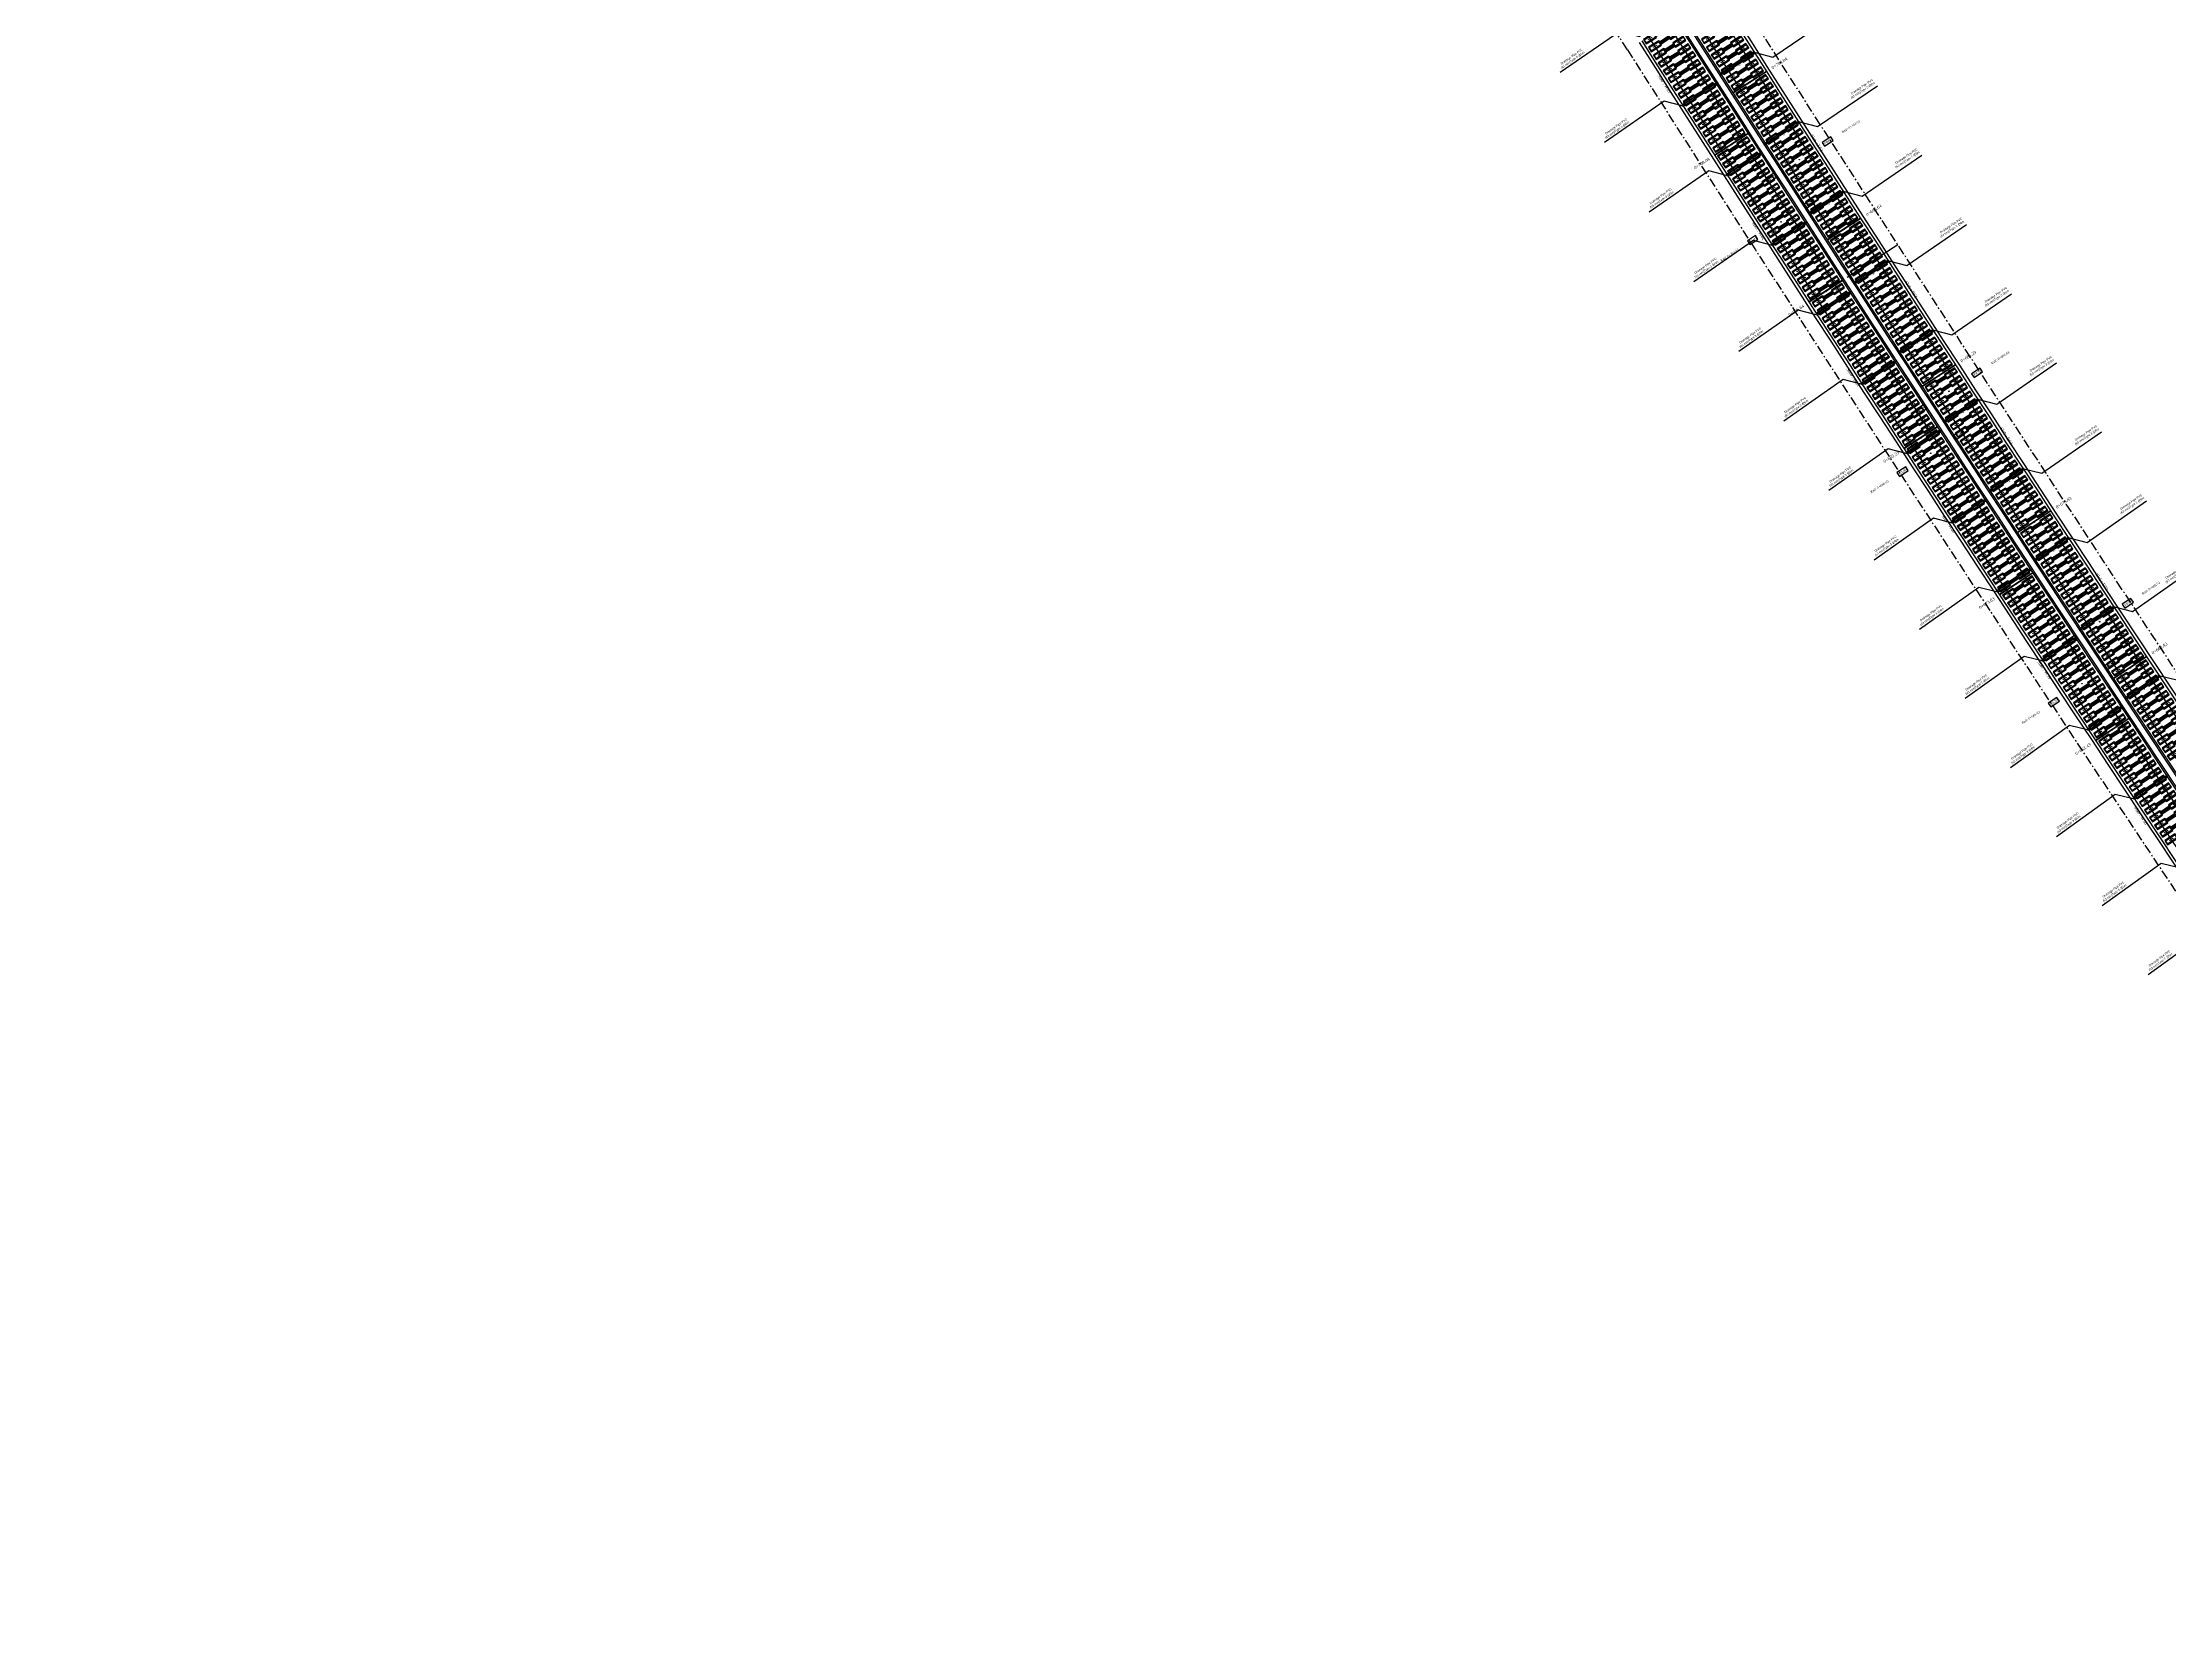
# Model space of a CAD drawing. Header units: metres. Extents: x 0 to 564365, y 0 to 3594889.
# Drawn here: x 563731 to 563869.9, y 3593734.3 to 3593838.2 of the extents above; entities that cross this region are included whole.
import ezdxf
from ezdxf.enums import TextEntityAlignment as Align

# ---------------------------------------------------------------- set-up
doc = ezdxf.new("R2010")
doc.units = ezdxf.units.M
doc.linetypes.add('ACAD_ISO10W100', pattern=[18, 12, -3, 0, -3])
doc.linetypes.add('DASHED2', pattern=[0.375, 0.25, -0.125])
for name, color, linetype in [('2d', 2, 'Continuous'), ('_flg-all slab', 7, 'Continuous'), ('_flg-Bar Divar', 11, 'ACAD_ISO10W100'), ('_flg-Por Konande-Devar', 230, 'Continuous'), ('_flg-por Konande-Vasat', 170, 'Continuous'), ('AG_JOOSH', 7, 'Continuous'), ('AG_Print', 7, 'Continuous'), ('AG_Slab', 7, 'Continuous'), ('C-ROAD-STAN-MAJR', 11, 'Continuous'), ('E Pipe', 5, 'Continuous'), ('Km_Rail', 7, 'Continuous'), ('Km_Slab', 7, 'Continuous'), ('Number_Slab', 7, 'Continuous'), ('Rail', 1, 'Continuous'), ('Rail_Gap', 7, 'Continuous'), ('Travers', 7, 'Continuous')]:
    doc.layers.add(name, color=color, linetype=linetype)
doc.styles.add('ND', font='nashkh.shx', dxfattribs={"height": 3})
doc.styles.get("Standard").update_dxf_attribs({"font": 'romantic.ttf'})

# ---------------------------------------------------------------- blocks, each defined once
blk = doc.blocks.new('AG_slab')
at = {"layer": 'AG_Slab', "color": 1}
for p, q in [((1.3, 0.015), (-1.3, 0.015)), ((1.3, -0.015), (-1.3, -0.015))]:
    blk.add_line(p, q, dxfattribs=at)
at = {"layer": 'AG_Slab', "color": 5}
for p, q in [((-1.3, -0.015), (-1.3, 0.015)), ((1.3, 0.015), (1.3, -0.015))]:
    blk.add_line(p, q, dxfattribs=at)
at = {"layer": 'AG_Slab', "color": 2, "linetype": 'DASHED2'}
blk.add_line((1.3, 0), (-1.3, 0), dxfattribs=at)
at = {"layer": 'AG_Slab', "color": 7}
blk.add_circle((0, 0), 0.03, dxfattribs=at)
blk = doc.blocks.new('AG_Joosh')
at = {"layer": 'AG_JOOSH', "color": 2}
for p, q in [((-0.701, 0.005), (-0.801, 0.005)), ((0.701, 0.005), (0.801, 0.005)), ((-0.701, -0.005), (-0.801, -0.005)), ((0.701, -0.005), (0.801, -0.005))]:
    blk.add_line(p, q, dxfattribs=at)
at = {"layer": 'AG_JOOSH', "color": 7}
blk.add_circle((0, 0), 0.0155, dxfattribs=at)
blk = doc.blocks.new('AG_tttt', base_point=(-0.75, 0))
at = {"layer": 'Travers', "color": 3}
blk.add_lwpolyline([(-0.35, 0.17), (-1.15, 0.17), (-1.15, -0.17), (-0.35, -0.17), (-0.35, 0.17), (-0.38, 0.11), (-1.13, 0.11), (-1.15, 0.17), (-1.13, 0.11), (-1.13, -0.11), (-1.15, -0.17), (-1.13, -0.11), (-0.38, -0.11), (-0.35, -0.17), (-0.38, -0.11), (-0.38, 0.11), (-0.35, 0.17), (-0.35, 0.09), (0.35, 0.09), (0.35, 0.05), (-0.35, 0.05), (-0.35, 0), (0.35, 0), (0.35, -0.05), (-0.35, -0.05), (-0.35, -0.09), (0.35, -0.09), (0.35, -0.17), (1.15, -0.17), (1.15, 0.17), (0.35, 0.17), (0.35, -0.17), (0.38, -0.11), (0.38, 0.11), (0.35, 0.17), (0.38, 0.11), (1.13, 0.11), (1.15, 0.17), (1.13, 0.11), (1.13, -0.11), (1.15, -0.17), (1.13, -0.11), (0.38, -0.11)], dxfattribs=at)
for centre in [(-0.86, 0), (-0.65, 0), (0.65, 0), (0.86, 0)]:
    blk.add_circle(centre, 0.015, dxfattribs=at)
at = {"layer": 'Travers', "color": 7}
blk.add_circle((0, 0), 0.02, dxfattribs=at)
blk = doc.blocks.new('Drainage Pipe E')
at = {"color": 30, "true_color": 0xf26722}
for p, q in [((-0.87, 0.07), (0.85, 0.07)), ((-0.87, 0.07), (0.85, 0.07)), ((0.85, 0.07), (0.52, 0.12)), ((0.52, 0.12), (0.52, 0.07)), ((0.85, 0.07), (0.52, 0.12)), ((0.52, 0.12), (0.52, 0.07))]:
    blk.add_line(p, q, dxfattribs=at)
at = {"layer": '2d', "flags": 128}
blk.add_lwpolyline([(-1.35, 0), (-2.17, 0.89), (-6.92, 0.76)], dxfattribs=at)
at = {"layer": 'E Pipe', "color": 4}
for p, q in [((-1.3, 0.05), (1.29, 0.05)), ((-1.3, 0.05), (1.29, 0.05)), ((-1.31, -0.05), (1.3, -0.05)), ((-1.3, -0.06), (1.29, -0.05))]:
    blk.add_line(p, q, dxfattribs=at)
for centre in [(-1.29, 0), (-1.29, 0), (1.29, 0), (1.29, 0)]:
    blk.add_circle(centre, 0.0546, dxfattribs=at)
at = {"color": 30, "true_color": 0xf26722, "insert": (-0.16, 0.2), "char_height": 0.0993, "attachment_point": 1, "rotation": 0.0181}
blk.add_mtext_dynamic_manual_height_columns('2%', width=1.0082, gutter_width=1, heights=[0], dxfattribs=at)
at = {"layer": '2d', "insert": (-6.89, 0.17), "char_height": 0.141, "width": 2.1135, "attachment_point": 3, "rotation": 180.6503, "style": 'ND'}
blk.add_mtext('{\\f@Arial Unicode MS|b0|i0|c0|p34;Drainage Pipe PVC\\P(63 mm)Type 3 @6m}', dxfattribs=at)
blk = doc.blocks.new('_N-drainage pipe')
at = {"layer": '2d', "flags": 128}
blk.add_lwpolyline([(570000.68, 3594952.86), (569999.69, 3594952.17), (569999.2, 3594947.46)], dxfattribs=at)
at = {"layer": 'E Pipe', "color": 4}
for p, q in [((570000.74, 3594952.9), (570001.09, 3594955.47)), ((570000.74, 3594952.91), (570001.09, 3594955.46))]:
    blk.add_line(p, q, dxfattribs=at)
blk.add_lwpolyline([(570000.64, 3594952.92), (570000.98, 3594955.47)], close=True, dxfattribs=at)
for centre in [(570001.03, 3594955.47), (570001.03, 3594955.47), (570000.69, 3594952.92), (570000.69, 3594952.92)]:
    blk.add_circle(centre, 0.0544, dxfattribs=at)
at = {"layer": '2d', "insert": (569998.9, 3594949.57), "char_height": 0.1405, "width": 2.1055, "attachment_point": 3, "rotation": 84.2858, "style": 'ND'}
blk.add_mtext('{\\f@Arial Unicode MS|b0|i0|c0|p34;Drainage Pipe PVC\\P(63 mm)Type 3 @6m}', dxfattribs=at)

msp = doc.modelspace()

# ---------------------------------------------------------------- linework, layer by layer
at = {"color": 3}
msp.add_line((563848.881, 3593822.824, 1550.379), (563852.188, 3593824.96, 1556.206), dxfattribs=at)
msp.add_line((563848.881, 3593822.824, 1550.379), (563852.188, 3593824.96, 1556.206), dxfattribs=at)
at = {"layer": '_flg-all slab', "linetype": 'Continuous', "lineweight": -3}
for radius in [2997.1, 3000.3, 2999.7, 3002.9]:
    msp.add_arc((566369.339, 3595449.748), radius, 212.455293, 214.822778, dxfattribs=at)
at = {"layer": '_flg-Bar Divar', "lineweight": -3, "ltscale": 0.05}
for p, q in [((563834.533, 3593837.677), (563314.131, 3594655.952)), ((563847.119, 3593832.808, 1556.206), (563842.219, 3593840.484, 1556.206)), ((563856.929, 3593817.622, 1556.206), (563847.119, 3593832.808, 1556.206)), ((563861.876, 3593810.027, 1556.206), (563856.929, 3593817.622, 1556.206)), ((563866.814, 3593802.476, 1556.206), (563861.876, 3593810.027, 1556.206)), ((563871.812, 3593794.891, 1556.206), (563866.814, 3593802.476, 1556.206))]:
    msp.add_line(p, q, dxfattribs=at)
msp.add_arc((566369.339, 3595449.748), 3004, 212.455293, 214.822778, dxfattribs=at)
at = {"layer": '_flg-Por Konande-Devar', "linetype": 'Continuous', "lineweight": -3}
for radius in [2996.9, 3003.1]:
    msp.add_arc((566369.339, 3595449.748), radius, 212.455293, 214.822778, dxfattribs=at)
at = {"layer": '_flg-por Konande-Vasat'}
for radius in [3000.2, 2999.8]:
    msp.add_arc((566369.339, 3595449.748), radius, 212.455293, 214.822778, dxfattribs=at)
at = {"layer": 'Rail'}
for points in [[(563846.388, 3593830.916, -0.0010064), (563839.892, 3593841.086), (563836.711, 3593846.087)], [(563845.124, 3593830.105, -0.0010064), (563838.624, 3593840.28), (563835.444, 3593845.281)], [(563845.193, 3593826.856, -0.0012373), (563837.192, 3593839.368), (563835.506, 3593842.018)], [(563843.93, 3593826.043, -0.0012373), (563835.924, 3593838.562), (563834.239, 3593841.212)], [(563856.155, 3593815.795, -0.0015004), (563846.394, 3593830.908, -0.0015004)], [(563854.895, 3593814.976, -0.0015004), (563845.129, 3593830.097, -0.0015004)], [(563854.973, 3593811.743, -0.0014988), (563845.198, 3593826.847)], [(563853.715, 3593810.924, -0.0014988), (563843.935, 3593826.035)], [(563866.012, 3593800.733, -0.0015004), (563856.16, 3593815.787, -0.0015004)], [(563864.758, 3593799.907, -0.0015004), (563854.901, 3593814.968, -0.0015004)], [(563863.591, 3593795.863, -0.0014988), (563853.72, 3593810.915)], [(563864.844, 3593796.69, -0.0014988), (563854.979, 3593811.735)], [(563874.71, 3593784.896, -0.0015004), (563864.763, 3593799.898, -0.0015004)], [(563875.959, 3593785.73, -0.0015004), (563866.017, 3593800.724, -0.0015004)], [(563873.557, 3593780.862, -0.0014988), (563863.596, 3593795.855)], [(563874.805, 3593781.697, -0.0014988), (563864.85, 3593796.682)]]:
    msp.add_lwpolyline(points, format="xyb", dxfattribs=at)
at = {"layer": 'Rail_Gap', "color": 210}
for points in [[(563847.406, 3593831.385), (563847.977, 3593831.751), (563847.815, 3593832.004), (563847.244, 3593831.637)], [(563843.715, 3593829.017), (563844.262, 3593829.368), (563844.1, 3593829.62), (563843.553, 3593829.269)], [(563846.222, 3593827.333), (563846.769, 3593827.685), (563846.607, 3593827.937), (563846.06, 3593827.585)], [(563842.533, 3593824.961), (563843.056, 3593825.297), (563842.894, 3593825.55), (563842.371, 3593825.214)], [(563857.173, 3593816.272), (563857.735, 3593816.638), (563857.572, 3593816.889), (563857.009, 3593816.523)], [(563853.496, 3593813.881), (563854.035, 3593814.232), (563853.871, 3593814.483), (563853.332, 3593814.133)], [(563855.973, 3593812.21), (563856.571, 3593812.6), (563856.408, 3593812.851), (563855.809, 3593812.461)], [(563852.298, 3593809.816), (563852.873, 3593810.19), (563852.709, 3593810.441), (563852.134, 3593810.067)], [(563867.024, 3593801.214), (563867.591, 3593801.587), (563867.426, 3593801.838), (563866.859, 3593801.464)], [(563863.361, 3593798.801), (563863.904, 3593799.159), (563863.739, 3593799.409), (563863.196, 3593799.052)], [(563865.844, 3593797.164), (563866.434, 3593797.554), (563866.269, 3593797.804), (563865.679, 3593797.415)], [(563862.184, 3593794.748), (563862.75, 3593795.122), (563862.585, 3593795.373), (563862.018, 3593794.999)]]:
    msp.add_lwpolyline(points, close=True, dxfattribs=at)

# ---------------------------------------------------------------- block references
for p, rotation in [((-2541486.929, 1695007.002), 310.4543852449801), ((-2538319.397, 1689836.721), 310.5497457507544), ((-2534886.1, 1684254.347), 310.652823179268), ((-2531442.765, 1678678.158), 310.7559006077782), ((-2527989.404, 1673108.174), 310.8589780362955), ((-2524526.028, 1667544.411), 310.9620554648091), ((-2521052.648, 1661986.888), 311.0651328933263), ((-2517569.276, 1656435.622), 311.1682103218365), ((-2514075.922, 1650890.633), 311.2712877503467), ((-2510572.598, 1645351.937), 311.3743651788569), ((-2507059.316, 1639819.552), 311.47744260736), ((-2503536.086, 1634293.497), 311.5805200358631), ((-2500002.921, 1628773.79), 311.6835974643732), ((-2496459.831, 1623260.447), 311.7866748928834)]:
    msp.add_blockref('_N-drainage pipe', p, dxfattribs=dict(rotation=rotation))
at = {"layer": 'AG_JOOSH'}
for p, rotation in [((563845.759, 3593830.506), 32.68603785458198), ((563844.564, 3593826.445), 32.73896483326921), ((563855.528, 3593815.381), 33.03010087732724), ((563854.347, 3593811.329), 33.082661155047), ((563865.387, 3593800.315), 33.37416390267042), ((563864.22, 3593796.272), 33.42635747057013)]:
    msp.add_blockref('AG_Joosh', p, dxfattribs=dict(at, rotation=rotation))
at = {"layer": 'AG_Print'}
for p, rotation in [((563836.01, 3593838.428), 32.45833994526582), ((563836.332, 3593837.921), 32.46979013034695), ((563839.791, 3593838.446), 32.49681275961996), ((563840.114, 3593837.94), 32.50827513147217), ((563836.654, 3593837.415), 32.48124032627338), ((563836.976, 3593836.909), 32.49269050352445), ((563837.299, 3593836.403), 32.50414067687406), ((563840.436, 3593837.434), 32.51973755519849), ((563840.759, 3593836.928), 32.53119994138236), ((563841.082, 3593836.422), 32.54266234084054), ((563837.621, 3593835.897), 32.51559086720101), ((563837.944, 3593835.391), 32.52704104022492), ((563838.266, 3593834.885), 32.53849120595606), ((563841.404, 3593835.917), 32.55412473840888), ((563841.727, 3593835.411), 32.56558715493496), ((563842.05, 3593834.905), 32.57704956092925), ((563838.589, 3593834.379), 32.54994139480554), ((563838.912, 3593833.874), 32.56139160244675), ((563839.235, 3593833.368), 32.57284179460864), ((563842.373, 3593834.4), 32.58851193648487), ((563842.697, 3593833.894), 32.599974337155), ((563843.02, 3593833.389), 32.61143672389276), ((563839.558, 3593832.862), 32.58429195137875), ((563839.881, 3593832.357), 32.59574212831063), ((563843.343, 3593832.883), 32.62289913665077), ((563843.667, 3593832.378), 32.6343615411735), ((563840.205, 3593831.852), 32.60719232106717), ((563840.528, 3593831.346), 32.61864250974495), ((563840.851, 3593830.841), 32.63009269480894), ((563843.991, 3593831.873), 32.64582394271112), ((563844.314, 3593831.368), 32.65728634172714), ((563844.638, 3593830.863), 32.66874875900326), ((563841.175, 3593830.336), 32.64154286714295), ((563841.499, 3593829.83), 32.65299303199507), ((563841.822, 3593829.325), 32.66444321973368), ((563844.962, 3593830.357), 32.68021114476861), ((563845.291, 3593829.844), 32.69186458419664), ((563845.616, 3593829.339), 32.70332697774371), ((563842.146, 3593828.82), 32.67589342601273), ((563842.47, 3593828.315), 32.687343605866), ((563842.794, 3593827.81), 32.69879377047863), ((563845.94, 3593828.834), 32.71478939617009), ((563846.264, 3593828.33), 32.72625178495059), ((563846.588, 3593827.825), 32.73771416483733), ((563843.119, 3593827.305), 32.71024395979378), ((563843.443, 3593826.8), 32.72169413957069), ((563846.913, 3593827.32), 32.74917657577359), ((563847.238, 3593826.816), 32.76063898833575), ((563843.767, 3593826.296), 32.73314432467306), ((563844.097, 3593825.783), 32.74478533603856), ((563844.422, 3593825.278), 32.75623554865253), ((563847.562, 3593826.311), 32.7721013981797), ((563847.887, 3593825.807), 32.78356377108746), ((563848.212, 3593825.302), 32.79502620192798), ((563844.746, 3593824.773), 32.76768570342255), ((563845.071, 3593824.269), 32.77913588082786), ((563845.396, 3593823.764), 32.79058607650294), ((563848.537, 3593824.798), 32.80648857650837), ((563848.862, 3593824.294), 32.81795100511363), ((563849.188, 3593823.789), 32.82941337839524), ((563845.721, 3593823.26), 32.80203625522191), ((563846.046, 3593822.756), 32.81348644830801), ((563846.371, 3593822.252), 32.82493664078619), ((563849.513, 3593823.285), 32.84087577675272), ((563849.838, 3593822.781), 32.8523381804204), ((563850.164, 3593822.277), 32.86380058022267), ((563846.697, 3593821.747), 32.83638680808279), ((563847.022, 3593821.243), 32.84783699591457), ((563850.489, 3593821.773), 32.87526298143517), ((563850.815, 3593821.269), 32.88672538451693), ((563847.348, 3593820.739), 32.85928717969803), ((563847.673, 3593820.235), 32.87073737917105), ((563847.999, 3593819.731), 32.88218753121908), ((563851.141, 3593820.765), 32.89818776492164), ((563851.467, 3593820.262), 32.90965016347336), ((563851.793, 3593819.758), 32.92111260474121), ((563848.325, 3593819.228), 32.893637735436), ((563848.651, 3593818.724), 32.90508791724383), ((563848.977, 3593818.22), 32.91653810694233), ((563852.119, 3593819.254), 32.93257499007117), ((563852.445, 3593818.751), 32.94403739489725), ((563852.772, 3593818.247), 32.95549976404376), ((563849.303, 3593817.716), 32.92798829051272), ((563849.629, 3593817.213), 32.93943847323599), ((563849.955, 3593816.709), 32.95088865073726), ((563853.098, 3593817.744), 32.96696217373874), ((563853.425, 3593817.241), 32.97842459863237), ((563853.751, 3593816.737), 32.98988699488623), ((563850.282, 3593816.206), 32.9623388129899), ((563850.608, 3593815.703), 32.97378902571725), ((563854.078, 3593816.234), 33.00134937264142), ((563854.405, 3593815.731), 33.01281178227664), ((563850.935, 3593815.199), 32.98523921444922), ((563851.261, 3593814.696), 32.99668937482106), ((563851.588, 3593814.193), 33.00813954193104), ((563854.732, 3593815.228), 33.02427418476708), ((563855.064, 3593814.716), 33.0359276131366), ((563855.392, 3593814.213), 33.04739002618022), ((563851.915, 3593813.69), 33.01958973634846), ((563852.242, 3593813.187), 33.0310399287287), ((563852.569, 3593812.684), 33.04249009942825), ((563855.719, 3593813.711), 33.05885243829371), ((563856.046, 3593813.208), 33.07031480492383), ((563856.374, 3593812.705), 33.08177723108327), ((563852.896, 3593812.181), 33.05394027869605), ((563853.224, 3593811.678), 33.06539045730104), ((563853.551, 3593811.175), 33.07684064054207), ((563856.701, 3593812.202), 33.09323961269295), ((563857.029, 3593811.7), 33.10470202496589), ((563857.357, 3593811.197), 33.11616441368143), ((563853.884, 3593810.664), 33.08848165306775), ((563854.212, 3593810.161), 33.09993188155975), ((563857.684, 3593810.695), 33.12762680905765), ((563858.012, 3593810.192), 33.13908919151181), ((563858.34, 3593809.69), 33.15055160157992), ((563854.539, 3593809.659), 33.11138204617835), ((563854.867, 3593809.156), 33.12283222762039), ((563855.195, 3593808.654), 33.13428240079629), ((563858.669, 3593809.187), 33.16201402938908), ((563858.997, 3593808.685), 33.1734764062104), ((563855.523, 3593808.151), 33.14573257165175), ((563855.851, 3593807.649), 33.15718275034931), ((563856.18, 3593807.147), 33.16863293734497), ((563859.325, 3593808.183), 33.18493882171919), ((563859.654, 3593807.681), 33.19640121690116), ((563859.982, 3593807.179), 33.20786361708298), ((563856.508, 3593806.644), 33.18008315796822), ((563856.836, 3593806.142), 33.19153330346242), ((563857.165, 3593805.64), 33.20298350836372), ((563860.311, 3593806.677), 33.21932600272545), ((563860.64, 3593806.175), 33.23078841913131), ((563860.968, 3593805.673), 33.24225080680796), ((563857.493, 3593805.138), 33.21443369365887), ((563857.822, 3593804.636), 33.22588386954876), ((563858.151, 3593804.134), 33.23733403214799), ((563861.297, 3593805.171), 33.25371319157778), ((563861.627, 3593804.67), 33.26517561333058), ((563861.956, 3593804.168), 33.27663799802043), ((563858.48, 3593803.633), 33.2487842554273), ((563858.809, 3593803.131), 33.26023441663079), ((563862.285, 3593803.666), 33.2881004303517), ((563862.614, 3593803.165), 33.29956280218655), ((563859.138, 3593802.629), 33.27168459024804), ((563859.467, 3593802.128), 33.28313477186108), ((563859.796, 3593801.626), 33.29458496192145), ((563862.944, 3593802.663), 33.31102519287936), ((563863.273, 3593802.162), 33.32248762281651), ((563863.603, 3593801.661), 33.33394998347053), ((563860.126, 3593801.124), 33.30603516575771), ((563860.455, 3593800.623), 33.31748534926), ((563860.785, 3593800.122), 33.3289355128916), ((563863.933, 3593801.159), 33.34541241396071), ((563864.263, 3593800.658), 33.35687482569178), ((563864.593, 3593800.157), 33.36833720411073), ((563861.115, 3593799.62), 33.34038569655822), ((563861.445, 3593799.119), 33.35183585151293), ((563861.774, 3593798.618), 33.36328607699426), ((563864.928, 3593799.648), 33.37999064761584), ((563865.258, 3593799.147), 33.39145306483543), ((563865.589, 3593798.646), 33.40291547003507), ((563862.105, 3593798.117), 33.37473623486277), ((563862.435, 3593797.616), 33.38618643449513), ((563865.919, 3593798.145), 33.41437782913565), ((563866.249, 3593797.644), 33.4258402364545), ((563862.765, 3593797.115), 33.39763661701112), ((563863.095, 3593796.614), 33.40908678287395), ((563863.426, 3593796.113), 33.42053698695958), ((563866.58, 3593797.143), 33.4373026676819), ((563866.911, 3593796.643), 33.44876503951425), ((563867.241, 3593796.142), 33.46022746581258), ((563863.762, 3593795.604), 33.4321780206125), ((563864.092, 3593795.103), 33.44362818360297), ((563864.423, 3593794.603), 33.4550783415795), ((563867.572, 3593795.642), 33.47168982358666), ((563867.903, 3593795.141), 33.48315225658052), ((563868.234, 3593794.641), 33.49461465651585), ((563864.754, 3593794.102), 33.46652855943493), ((563865.085, 3593793.602), 33.47797873865061), ((563865.416, 3593793.101), 33.48942890443395), ((563868.565, 3593794.14), 33.50607703388658), ((563868.897, 3593793.64), 33.51753945819253), ((563869.228, 3593793.14), 33.52900182612895), ((563865.747, 3593792.601), 33.500879086873), ((563866.078, 3593792.101), 33.51232925679847), ((563866.409, 3593791.601), 33.5237794739075), ((563869.56, 3593792.64), 33.54046425189934), ((563869.891, 3593792.14), 33.55192662223766), ((563870.223, 3593791.64), 33.56338904623548), ((563866.741, 3593791.1), 33.53522964980082), ((563867.072, 3593790.6), 33.54667980965446), ((563867.404, 3593790.1), 33.55812999335164), ((563867.736, 3593789.6), 33.56958018170399), ((563868.067, 3593789.1), 33.58103037011523), ((563868.399, 3593788.601), 33.59248054922946), ((563868.731, 3593788.101), 33.60393073435283), ((563869.064, 3593787.601), 33.61538092092306), ((563869.396, 3593787.101), 33.62683111931998), ((563869.728, 3593786.602), 33.63828125601313), ((563870.06, 3593786.102), 33.64973146951961)]:
    msp.add_blockref('AG_tttt', p, dxfattribs=dict(at, rotation=rotation))
at = {"layer": 'AG_Slab'}
for p, rotation in [((563842.52, 3593835.564), 32.57127154123855), ((563841.321, 3593831.5), 32.62432086255315), ((563848.678, 3593825.966), 32.78917804445879), ((563847.487, 3593821.908), 32.84199513933768), ((563854.871, 3593816.391), 33.00708458891894), ((563853.69, 3593812.339), 33.05966937919869), ((563861.102, 3593806.84), 33.22499112247489), ((563859.929, 3593802.793), 33.27734368925567), ((563867.368, 3593797.313), 33.44289761448271), ((563866.204, 3593793.272), 33.49501794904653)]:
    msp.add_blockref('AG_slab', p, dxfattribs=dict(at, rotation=rotation))
at = {"layer": 'C-ROAD-STAN-MAJR', "color": 11, "linetype": 'Continuous', "lineweight": -3}
for p, xscale, yscale, zscale, rotation in [((563841.735, 3593836.795), 0.9962075155305835, 0.9962075155305835, 0.9962075155305835, 212.5433751171133), ((563844.644, 3593832.245), 0.9962075155305836, 0.9962075155305836, 0.9962075155305836, 212.6465625535106), ((563847.561, 3593827.701), 0.9962075155305837, 0.9962075155305837, 0.9962075155305837, 212.749749989908), ((563850.486, 3593823.162), 0.9962075155305835, 0.9962075155305835, 0.9962075155305835, 212.8529374263054), ((563853.42, 3593818.628), 0.9962075155305834, 0.9962075155305834, 0.9962075155305834, 212.9561248627028), ((563856.361, 3593814.1), 0.9962075155305837, 0.9962075155305837, 0.9962075155305837, 213.0593122991002), ((563859.311, 3593809.577), 0.9962075155305836, 0.9962075155305836, 0.9962075155305836, 213.1624997354941), ((563862.269, 3593805.059), 0.9962075155305834, 0.9962075155305834, 0.9962075155305834, 213.2656871718845), ((563865.235, 3593800.547), 0.9962075155305835, 0.9962075155305835, 0.9962075155305835, 213.3688746082784), ((563868.209, 3593796.04), 0.9962075155305836, 0.9962075155305836, 0.9962075155305836, 213.4720620446757)]:
    msp.add_blockref('Drainage Pipe E', p, dxfattribs=dict(at, xscale=xscale, yscale=yscale, zscale=zscale, rotation=rotation))

# ---------------------------------------------------------------- texts
at = {"layer": 'Km_Rail', "color": 1}
for s, rotation, p in [('Rail: 0+702.03', 32.68604, (563849.125, 3593832.666)), ('Rail: 0+702.03', 32.73896, (563841.199, 3593824.282)), ('Rail: 0+684.03', 33.0301, (563858.881, 3593817.562)), ('Rail: 0+684.03', 33.08266, (563850.995, 3593809.146)), ('Rail: 0+666.02', 33.37416, (563868.728, 3593802.516)), ('Rail: 0+666.02', 33.42636, (563860.882, 3593794.069))]:
    msp.add_text(s, height=0.15, rotation=rotation, dxfattribs=at).set_placement(p, align=Align.MIDDLE_CENTER)
at = {"layer": 'Km_Slab', "color": 11}
for s, rotation, p in [('0+708.04', 32.57127, (563844.459, 3593836.803)), ('0+708.04', 32.62432, (563839.384, 3593830.26)), ('0+696.64', 32.78918, (563850.611, 3593827.212)), ('0+696.64', 32.842, (563845.555, 3593820.66)), ('0+685.23', 33.00708, (563856.8, 3593817.644)), ('0+685.23', 33.05967, (563851.762, 3593811.084)), ('0+673.83', 33.22499, (563863.026, 3593808.1)), ('0+673.83', 33.27734, (563858.006, 3593801.531)), ('0+662.43', 33.4429, (563869.287, 3593798.58)), ('0+662.43', 33.49502, (563864.286, 3593792.002))]:
    msp.add_text(s, height=0.2, rotation=rotation, dxfattribs=at).set_placement(p, align=Align.MIDDLE_CENTER)
at = {"layer": 'Number_Slab', "color": 230}
for s, rotation, p in [('Slab : W63', 302.51549, (563836.944, 3593835.473)), ('Slab : E62', 302.68023, (563846.899, 3593831.599)), ('Slab : W62', 302.73318, (563843.096, 3593825.863)), ('Slab : E61', 302.89814, (563853.071, 3593822.018)), ('Slab : W61', 302.95083, (563849.283, 3593816.277)), ('Slab : E60', 303.11605, (563859.28, 3593812.46)), ('Slab : W60', 303.16851, (563855.507, 3593806.715)), ('Slab : E59', 303.33395, (563865.525, 3593802.925)), ('Slab : W59', 303.38619, (563861.767, 3593797.177)), ('Slab : W58', 303.60386, (563868.064, 3593787.662))]:
    msp.add_text(s, height=0.2, rotation=rotation, dxfattribs=at).set_placement(p, align=Align.MIDDLE_CENTER)
at = {"layer": 'Rail_Gap', "color": 200}
for s, rotation, p in [('ER40', 32.68604, (563847.61, 3593831.694)), ('EL40', 32.68604, (563843.907, 3593829.318)), ('WR41', 32.73896, (563846.414, 3593827.635)), ('WL41', 32.73896, (563842.713, 3593825.255)), ('ER39', 33.0301, (563857.372, 3593816.581)), ('EL39', 33.0301, (563853.683, 3593814.182)), ('WR40', 33.08266, (563856.19, 3593812.53)), ('WL40', 33.08266, (563852.504, 3593810.129)), ('ER38', 33.37416, (563867.225, 3593801.526)), ('EL38', 33.37416, (563863.55, 3593799.105)), ('WR39', 33.42636, (563866.056, 3593797.484)), ('WL39', 33.42636, (563862.384, 3593795.061))]:
    msp.add_text(s, height=0.15, rotation=rotation, dxfattribs=at).set_placement(p, align=Align.MIDDLE_CENTER)

doc.saveas('drawing.dxf')
